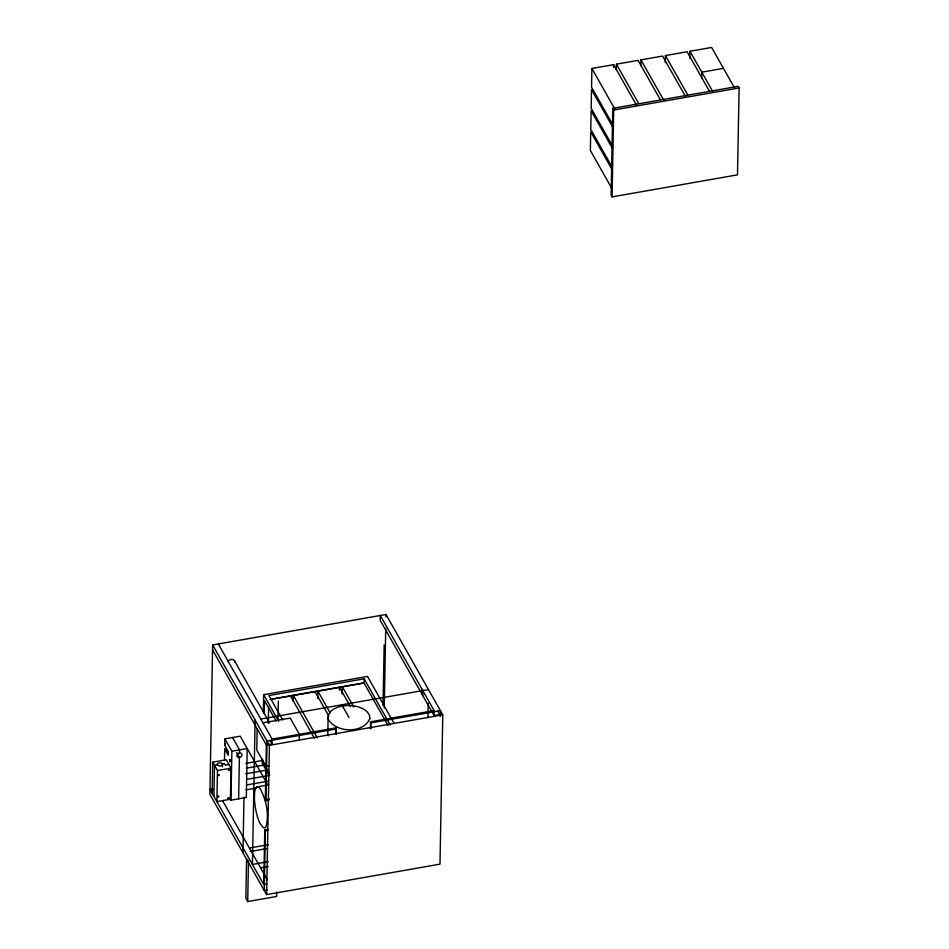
<?xml version="1.0" encoding="UTF-8"?>
<svg xmlns="http://www.w3.org/2000/svg" width="949" height="949" viewBox="0 0 949 949"><rect width="100%" height="100%" fill="white"/><g stroke="black" fill="none" stroke-linecap="round" stroke-linejoin="round"><path stroke-width="1.42" d="M212.635 644.952L209.883 794.337L266.61 894.61L439.98 864.148L442.78 714.858L385.994 614.489L212.635 644.952L269.421 745.321L266.61 894.61M212.149 793.269L212.73 762.166L226.277 759.793L231.01 768.156L230.417 799.248L230.951 800.197L246.301 797.492L247.226 748.524L231.876 751.217L224.889 738.88L240.239 736.187L267.772 784.847M213.916 796.401L214.498 765.309L217.357 764.799M212.73 762.166L217.463 770.529L216.882 801.632L230.417 799.248M222.434 766.662L222.481 763.898L224.403 763.565L225.281 765.131L228.934 764.491M224.486 760.529L224.699 749.01L228.246 755.274L228.306 751.655L224.771 745.392L224.889 738.88M230.951 800.197L231.876 751.217M238.626 798.844L239.409 757.456L236.657 752.593M239.492 753.055L239.551 749.864L232.564 737.527M242.956 852.783L244 797.03M246.586 858.738L245.85 898.252L247.713 901.55L276.61 896.473L276.681 892.084M247.713 901.55L248.484 860.565M255.115 720.054L252.41 864.444L268.27 861.656M257.167 728.737L256.776 750.03L265.969 766.27L268.828 765.772M262.458 759.141L262.375 763.53L268.864 774.989M263.336 712.248L263.668 694.668L367.512 676.423L394.084 723.387M264.273 713.862L264.522 700.528L276.135 721.05M266.598 883.982L263.751 884.48L264.771 829.723L267.582 829.224M268.733 800.304L265.934 800.79L265.34 799.746L266.361 744.989L212.54 649.851M264.771 829.723L265.364 830.766L264.249 890.423L267.132 889.913M265.934 800.79L267.049 741.133L336.337 728.962L336.231 734.538M268.306 723.316L268.603 707.017M266.361 744.989L272.055 743.992L272.149 739.093L218.317 643.956M277.986 720.066L278.342 700.979M293.146 701.228L293.265 695.309L317.298 737.788M299.255 740.125L299.362 734.301L290.18 718.061L262.956 722.841M317.642 698.405L317.773 691.002L330.205 712.96M328.129 716.602L327.832 732.782A20.902 12.017 1.1 0 0 328.235 735.914M335.638 733.494L335.744 727.919L272.149 739.093M339.386 690.16L339.445 687.195L350.418 706.59M342.15 694.099L342.292 686.696L353.787 707.017M282.707 719.923L268.911 695.558L364.131 678.82L364.048 683.043L270.275 699.52M370.407 728.773L370.537 721.798L434.132 710.623L434.049 715.522L439.731 714.526L437.608 710.765M371.023 728.429L370.537 721.798M383.028 705.475L384.167 644.834M384.238 708.096L385.745 628.262M385.946 616.945L385.994 614.489M422.115 694.443L422.21 689.543M422.708 695.487L422.803 690.587M427.963 717.741L428.236 703.209M440.3 716.495L440.419 710.671L371.13 722.841M636.518 105.232L613.576 64.674L591.903 68.482L591.547 87.154L612.342 123.892M612.757 108.352L611.132 195.245L612.069 196.894L737.48 174.853L739.117 87.96L738.18 86.323L612.757 108.352L613.695 110.001L612.069 196.894M613.517 67.545L613.576 64.674M616.304 69.918L616.411 64.176L638.084 60.368L660.314 99.657M640.824 65.611L640.931 59.87L662.604 56.062L685.546 96.62M665.308 62.741L665.451 55.564L687.112 51.756L709.342 91.045M689.828 58.435L689.959 51.258L711.631 47.45L734.597 88.043M701.679 77.913L701.786 72.171L723.458 68.364M229.504 759.805L230.049 761.644L229.504 759.805L230.643 759.603L231.093 761.383M224.771 745.392L225.577 743.636M613.695 110.001L739.117 87.96M270.192 699.366L363.965 682.889L387.999 725.368M260.809 719.045L428.485 689.591M269.421 745.321L442.78 714.858M245.827 763.399L263.181 760.351M217.463 770.529L231.01 768.156M246.503 768.109L263.869 765.06M245.649 773.826L266.017 770.244M246.455 779.426L269.741 775.333M212.825 788.939L209.978 789.438L263.751 884.48M210.429 790.232L213.276 789.734M246.859 784.918L268.567 781.11M257.108 786.875L268.662 784.847M246.099 789.888L256.218 788.109M265.34 799.746L269.552 799.011M265.364 830.766L268.176 830.268M249.67 847.991L268.448 844.681M250.085 851.538L267.428 848.489M260.916 867.825L268.187 866.556M228.151 752.415L224.699 749.01M689.959 51.258L712.924 91.851M665.451 55.564L687.669 94.853M640.931 59.87L663.873 100.428M616.411 64.176L638.641 103.465M591.903 68.482L614.845 109.04M612.295 126.347L591.512 89.597L591.156 108.257L612.663 146.276M612.615 148.72L591.108 110.713L590.764 129.372L612.271 167.38M612.224 169.835L590.717 131.816L590.361 150.476L611.868 188.495M434.132 710.623L380.312 615.486L380.217 620.385L434.049 715.522M364.131 678.82L390.253 725M341.806 704.822L348.995 717.539M335.744 727.919L336.337 728.962M314.938 691.501L328.805 716.032M290.418 695.807L314.451 738.298M263.668 694.668L278.757 721.323M234.344 660.492L269.623 722.865M269.931 740.244L272.055 743.992M263.359 762.735L269.16 772.996M253.715 794.693L254.462 796.009M222.635 800.754L267.31 879.723M230.737 760.493L230.643 759.603M272.766 739.757A3.95 3.061 -29.5 0 1 271.794 739.817M227.831 661.643A3.95 3.061 -29.5 0 1 232.09 659.389A3.95 3.061 -29.5 0 1 234.806 662.022M254.486 794.099L254.439 798.619A20.902 5.504 80 0 0 259.884 823.151L263.229 827.694L264.735 827.955L265.969 826.816C269.397 814.266 266.23 800.102 260.251 788.773A20.902 5.504 80 0 0 254.486 794.099M228.484 769.829C229.622 771.845 230.275 767.753 228.484 769.829M227.95 798.228C229.089 800.244 229.741 796.152 227.95 798.228M218.14 775.084C219.089 777.184 220.061 773.103 218.14 775.084M217.736 796.508C218.685 798.619 219.658 794.527 217.736 796.508M369.873 718.476C363.621 733.719 336.705 733.079 328.544 719.733A20.902 12.017 1.1 0 1 339.576 706.697L344.724 705.724A20.902 12.017 1.1 0 1 367.654 712.355L369.458 715.344L369.873 718.476M218.128 765.487A2.693 1.542 1.1 0 0 222.552 764.704A2.693 1.542 1.1 0 0 219.089 762.866A2.693 1.542 1.1 0 0 218.128 765.487M238.745 757.504A2.693 2.088 -29.5 0 0 241.936 754.253A2.693 2.088 -29.5 0 0 237.665 754.016A2.693 2.088 -29.5 0 0 238.745 757.504"/></g></svg>
